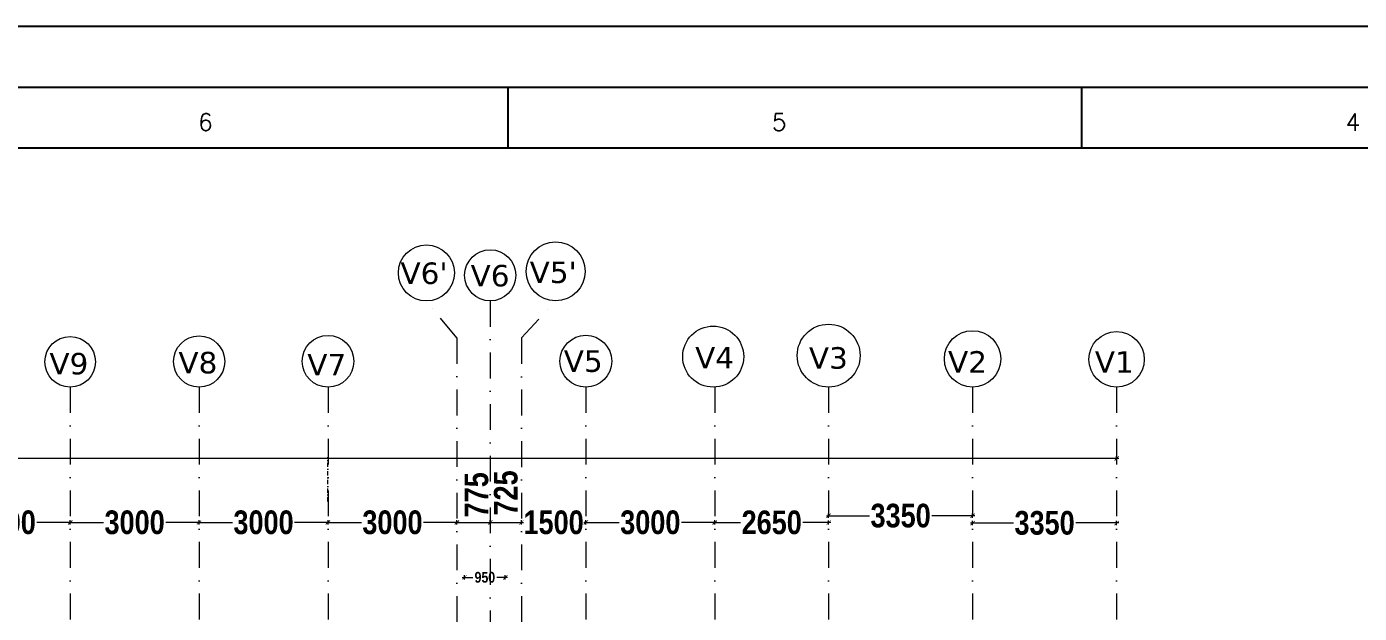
# Model space of a CAD drawing. Header units: millimetres. Extents: x -3092162 to 4513894, y -12317808 to 1849994.
# Drawn here: x -398347 to -367335, y -5813089 to -5799449 of the extents above; entities that cross this region are included whole.
import ezdxf
from ezdxf.enums import TextEntityAlignment as Align

# ---------------------------------------------------------------- set-up
doc = ezdxf.new("R2010")
doc.units = ezdxf.units.MM
doc.header["$LTSCALE"] = 2
doc.header["$MEASUREMENT"] = 0
doc.linetypes.add('DASHDOT', pattern=[1, 0.5, -0.25, 0, -0.25])
for name, color, linetype, lineweight in [('D DIM', 250, 'Continuous', 9), ('GRID', 251, 'DASHDOT', 5), ('ST TEXT', 251, 'DASHDOT', 5)]:
    doc.layers.add(name, color=color, linetype=linetype, lineweight=lineweight)
doc.layers.add('formate', color=7, linetype='Continuous')
doc.styles.add('5555', font='romans.shx', dxfattribs={"height": 125})
doc.styles.add('COLOUMNN DIM', font='ARIALNB.TTF', dxfattribs={"height": 550})
doc.styles.add('INNER DIM', font='ARIALNB.TTF', dxfattribs={"height": 250})
doc.styles.add('style2', font='verdana.ttf')

# ---------------------------------------------------------------- blocks, each defined once
blk = doc.blocks.new('sdfs')
at = {"layer": 'formate', "color": 0}
for p, q in [((-2732082, -7666596), (-2862742, -7666596)), ((-2733180, -7667695), (-2861643, -7667695)), ((-2784189, -7667695), (-2784189, -7668793)), ((-2773818, -7667695), (-2773818, -7668793)), ((-2734278, -7668793), (-2856152, -7668793))]:
    blk.add_line(p, q, dxfattribs=at)
at = {"layer": 'formate', "color": 0, "style": '5555'}
for s, p in [('6', (-2789652, -7668476)), ('5', (-2779281, -7668476)), ('4', (-2768911, -7668476))]:
    blk.add_text(s, height=311, dxfattribs=at).set_placement(p, align=Align.CENTER)
blk = doc.blocks.new('_ArchTick')
at = {"color": 0, "linetype": 'ByBlock', "const_width": 0.15}
blk.add_lwpolyline([(-0.5, -0.5), (0.5, 0.5)], dxfattribs=at)

msp = doc.modelspace()

# ---------------------------------------------------------------- linework, layer by layer
at = {"layer": 'D DIM', "ltscale": 100}
for p, q in [((-372934.3, -5809486.7), (-413851.6, -5809486.7)), ((-372984.3, -5809536.7), (-372984.3, -5809436.7)), ((-379684.3, -5810870.4), (-379684.3, -5810770.4)), ((-376334.3, -5810870.4), (-376334.3, -5810770.4)), ((-397284.7, -5810975.9), (-398110.9, -5810975.9)), ((-397384.7, -5810975.9), (-396558.4, -5810975.9)), ((-397334.7, -5811025.9), (-397334.7, -5810925.9)), ((-397334.7, -5811025.9), (-397334.7, -5810925.9)), ((-394284.7, -5810975.9), (-395111.1, -5810975.9)), ((-394384.7, -5810975.9), (-393558.1, -5810975.9)), ((-394334.7, -5811025.9), (-394334.7, -5810925.9)), ((-394334.7, -5811025.9), (-394334.7, -5810925.9)), ((-391284.3, -5810975.9), (-392110.9, -5810975.9)), ((-391384.3, -5810975.9), (-390558.1, -5810975.9)), ((-391334.3, -5811025.9), (-391334.3, -5810925.9)), ((-391334.3, -5811025.9), (-391334.3, -5810925.9)), ((-388284.7, -5810975.9), (-389110.9, -5810975.9)), ((-388384.7, -5810975.9), (-387509.7, -5810975.9)), ((-388334.7, -5811025.9), (-388334.7, -5810925.9)), ((-388334.7, -5811025.9), (-388334.7, -5810925.9)), ((-387609.7, -5810975.9), (-386784.7, -5810975.9)), ((-387559.7, -5811025.9), (-387559.7, -5810925.9)), ((-387559.7, -5811025.9), (-387559.7, -5810925.9)), ((-386834.7, -5811025.9), (-386834.7, -5810925.9)), ((-386834.7, -5811025.9), (-386834.7, -5810925.9)), ((-386834.7, -5810975.9), (-386795, -5810975.9)), ((-385384.3, -5810975.9), (-384557.9, -5810975.9)), ((-385334.3, -5810975.9), (-385374, -5810975.9)), ((-385334.3, -5811025.9), (-385334.3, -5810925.9)), ((-385334.3, -5811025.9), (-385334.3, -5810925.9)), ((-382284.3, -5810975.9), (-383110.7, -5810975.9)), ((-382384.3, -5810977.1), (-381736.9, -5810977.1)), ((-382334.3, -5811025.9), (-382334.3, -5810925.9)), ((-382334.3, -5811027.1), (-382334.3, -5810927.1)), ((-379634.3, -5810977.1), (-380281.8, -5810977.1)), ((-379734.3, -5810820.4), (-378732.9, -5810820.4)), ((-379684.3, -5811027.1), (-379684.3, -5810927.1)), ((-376284.3, -5810820.4), (-377285.7, -5810820.4)), ((-376384.3, -5810988.5), (-375382.9, -5810988.5)), ((-376334.3, -5811038.5), (-376334.3, -5810938.5)), ((-372934.3, -5810988.5), (-373935.7, -5810988.5)), ((-372984.3, -5811038.5), (-372984.3, -5810938.5)), ((-388209.3, -5812252.8), (-387961.7, -5812252.8)), ((-388159.3, -5812302.8), (-388159.3, -5812202.8)), ((-387159.3, -5812252.8), (-387406.9, -5812252.8)), ((-387209.3, -5812302.8), (-387209.3, -5812202.8))]:
    msp.add_line(p, q, dxfattribs=at)
at = {"layer": 'GRID', "color": 5, "ltscale": 600}
for p, q in [((-388334.3, -5806685.7), (-389045.2, -5805825.2)), ((-387559.7, -5805825.2), (-387559.7, -5894627.3)), ((-386834.7, -5806686.7), (-386037.8, -5805825.2)), ((-388334.3, -5806685.7), (-388334.3, -5893769.1)), ((-386834.7, -5806686.7), (-386834.7, -5893768.1)), ((-397334.7, -5807829.3), (-397334.7, -5892623.2)), ((-394334.3, -5807829.3), (-394334.3, -5892623.2)), ((-391334.3, -5807829.3), (-391334.3, -5892623.2)), ((-385334.3, -5807829.3), (-385334.3, -5892623.2)), ((-382334.3, -5807829.3), (-382334.3, -5892623.2)), ((-379684.3, -5807829.3), (-379684.3, -5892623.2)), ((-376334.3, -5807829.3), (-376334.3, -5892623.2)), ((-372984.3, -5807829.3), (-372984.3, -5892623.2))]:
    msp.add_line(p, q, dxfattribs=at)
at = {"layer": 'ST TEXT', "ltscale": 100}
msp.add_line((-391334.7, -5810487.1), (-391334.7, -5809455.5), dxfattribs=at)
msp.add_line((-391334.7, -5810487.1), (-391334.7, -5809455.5), dxfattribs=at)
at = {"layer": 'ST TEXT', "linetype": 'ByBlock', "ltscale": 1200}
for centre, radius in [((-389045.2, -5805173.9), 651.4), ((-386037.8, -5805137.9), 687.4), ((-387559.3, -5805230), 595.3), ((-382370.9, -5807120.6), 709.7), ((-379684.3, -5807097.7), 731.7), ((-397334.3, -5807241.1), 588.2), ((-394333.9, -5807233.8), 595.5), ((-391334.3, -5807228.2), 601.1), ((-385334.3, -5807226.7), 602.6), ((-376334.3, -5807173.3), 656), ((-372984.3, -5807184.3), 645)]:
    msp.add_circle(centre, radius, dxfattribs=at)

# ---------------------------------------------------------------- block references
at = {"layer": 'D DIM', "ltscale": 100, "xscale": 100, "yscale": 100, "zscale": 100}
for p in [(-372984.3, -5809486.7), (-376334.3, -5810820.4), (-397334.7, -5810975.9), (-394334.7, -5810975.9), (-391334.3, -5810975.9), (-388334.7, -5810975.9), (-387559.7, -5810975.9), (-386834.7, -5810975.9), (-382334.3, -5810975.9), (-379684.3, -5810977.1), (-372984.3, -5810988.5), (-387209.3, -5812252.8)]:
    msp.add_blockref('_ArchTick', p, dxfattribs=at)
at = {"layer": 'D DIM', "ltscale": 100, "xscale": 100, "yscale": 100, "zscale": 100, "rotation": 180}
for p in [(-379684.3, -5810820.4), (-397334.7, -5810975.9), (-394334.7, -5810975.9), (-391334.3, -5810975.9), (-388334.7, -5810975.9), (-387559.7, -5810975.9), (-385334.3, -5810975.9), (-382334.3, -5810977.1), (-376334.3, -5810988.5), (-388159.3, -5812252.8)]:
    msp.add_blockref('_ArchTick', p, dxfattribs=at)
at = {"layer": 'formate', "xscale": 1.287321868643671, "yscale": 1.287321868643671, "zscale": 1.287321868643671}
msp.add_blockref('sdfs', (3196994.4, 4069928.1), dxfattribs=at)

# ---------------------------------------------------------------- texts
at = {"layer": 'D DIM', "ltscale": 100, "char_height": 550, "attachment_point": 5, "rotation": 90, "style": 'COLOUMNN DIM'}
for s, insert in [('\\A1;775', (-387877.2, -5810333.7)), ('\\A1;725', (-387194.7, -5810290.2))]:
    msp.add_mtext(s, dxfattribs=dict(at, insert=insert))
at = {"layer": 'D DIM', "ltscale": 100, "attachment_point": 5}
for s, insert, char_height, style in [('\\A1;3000', (-398834.5, -5810975.9), 550, 'COLOUMNN DIM'), ('\\A1;3000', (-395834.7, -5810975.9), 550, 'COLOUMNN DIM'), ('\\A1;3000', (-392834.5, -5810975.9), 550, 'COLOUMNN DIM'), ('\\A1;3000', (-389834.5, -5810975.9), 550, 'COLOUMNN DIM'), ('\\A1;1500', (-386084.5, -5810975.9), 550, 'COLOUMNN DIM'), ('\\A1;3000', (-383834.3, -5810975.9), 550, 'COLOUMNN DIM'), ('\\A1;2650', (-381009.3, -5810977.1), 550, 'COLOUMNN DIM'), ('\\A1;3350', (-378009.3, -5810820.4), 550, 'COLOUMNN DIM'), ('\\A1;3350', (-374659.3, -5810988.5), 550, 'COLOUMNN DIM'), ('\\A1;950', (-387684.3, -5812252.8), 250, 'INNER DIM')]:
    msp.add_mtext(s, dxfattribs=dict(at, insert=insert, char_height=char_height, style=style))
at = {"layer": 'ST TEXT', "lineweight": 50, "style": 'style2'}
for s, p in [("V6'", (-389647.5, -5805431.4)), ('V6', (-388016, -5805487.5)), ("V5'", (-386641.8, -5805408.8)), ('V9', (-397817.1, -5807534.2)), ('V8', (-394815.3, -5807510)), ('V7', (-391816.7, -5807558.9)), ('V5', (-385848.2, -5807474.8)), ('V4', (-382790.6, -5807396.1)), ('V3', (-380144, -5807400.8)), ('V2', (-376905.9, -5807493.2)), ('V1', (-373489.6, -5807496.1))]:
    msp.add_text(s, height=500, dxfattribs=at).set_placement(p)

doc.saveas('drawing.dxf')
